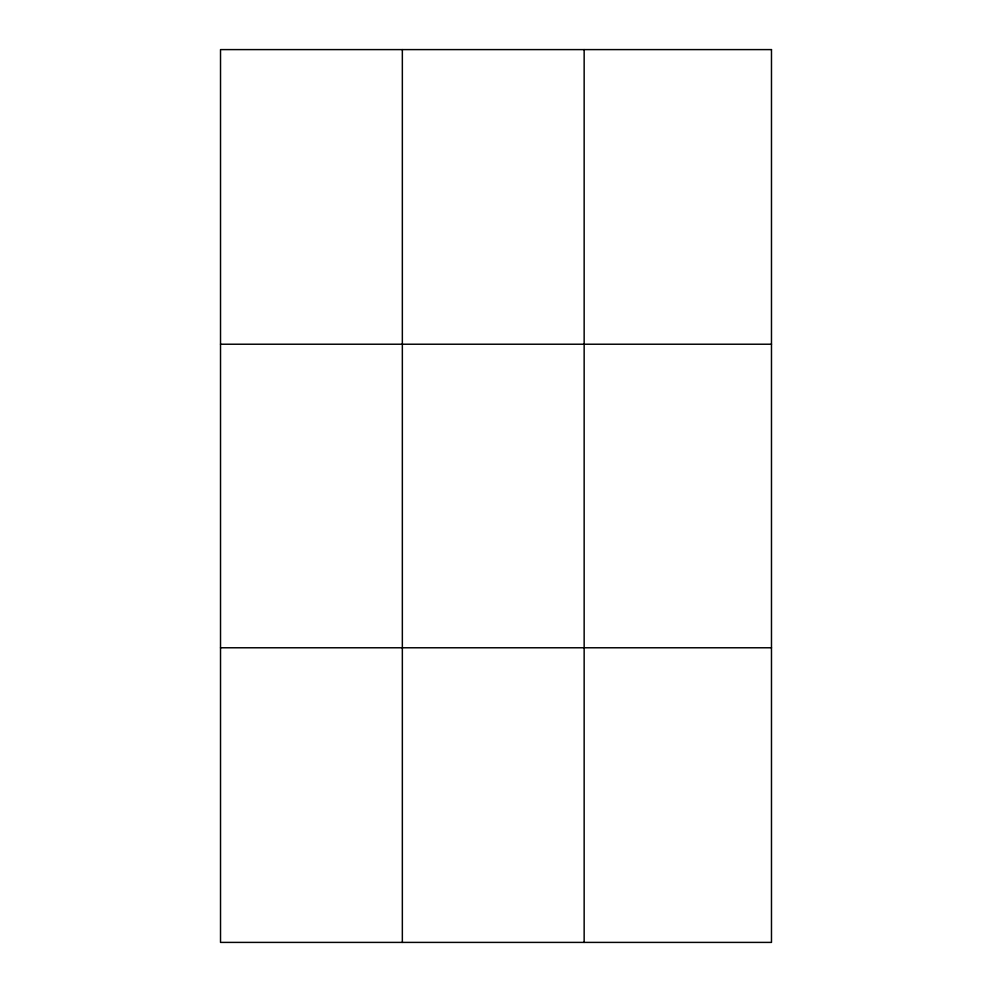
<?xml version="1.0" encoding="UTF-8"?>
<svg xmlns="http://www.w3.org/2000/svg" width="992" height="992" viewBox="0 0 992 992"><rect width="100%" height="100%" fill="white"/><g stroke="black" fill="none" stroke-linecap="round" stroke-linejoin="round"><path stroke-width="1.49" d="M402.343 942.4L402.343 49.6M584.152 942.4L584.152 49.6M220.522 344.224L771.478 344.224M220.522 647.776L771.478 647.776M771.478 49.6L771.478 942.4L220.522 942.4L220.522 49.6L771.478 49.6"/></g></svg>
